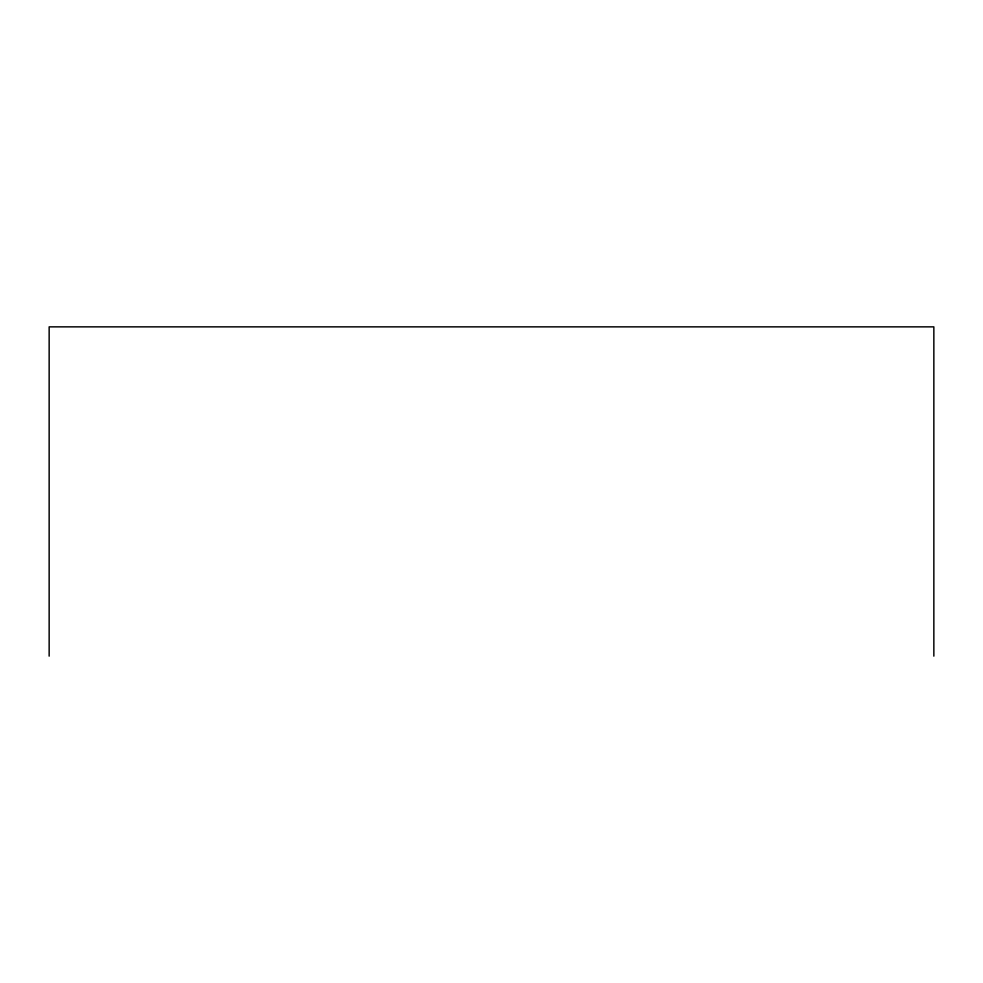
<?xml version="1.0" encoding="UTF-8"?>
<svg xmlns="http://www.w3.org/2000/svg" width="983" height="983" viewBox="0 0 983 983"><rect width="100%" height="100%" fill="white"/><g stroke="black" fill="none" stroke-linecap="round" stroke-linejoin="round"><path stroke-width="1.47" d="M933.85 656.14L933.85 326.86L49.15 326.86L49.15 656.14"/></g></svg>
